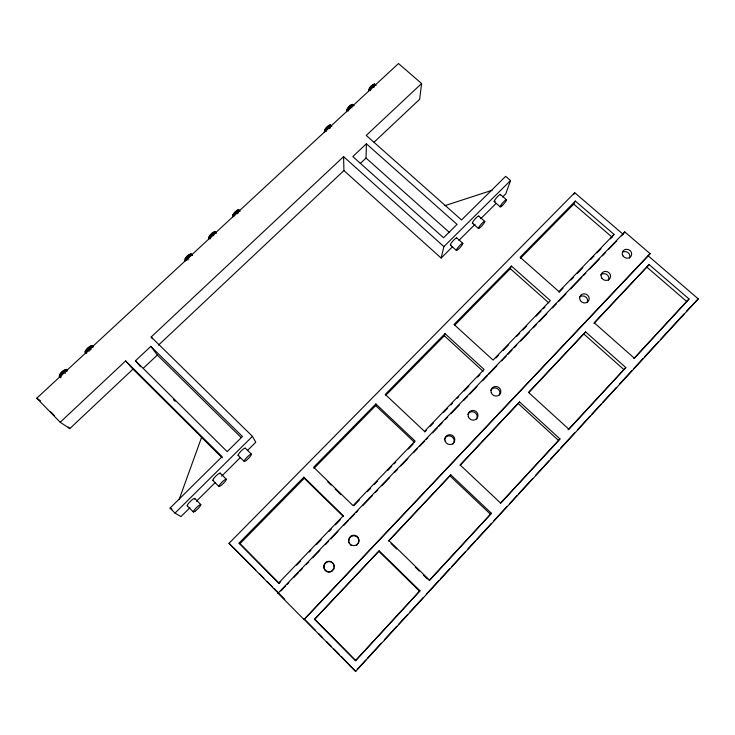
<?xml version="1.0" encoding="UTF-8"?>
<svg xmlns="http://www.w3.org/2000/svg" width="735" height="735" viewBox="0 0 735 735"><rect width="100%" height="100%" fill="white"/><g stroke="black" fill="none" stroke-linecap="round" stroke-linejoin="round"><path stroke-width="1.1" d="M360.279 163.501L366.039 158.062L366.397 143.794L457.051 224.386L443.536 237.745L352.809 156.564L366.397 143.794M60.022 376.862L59.269 376.256C59.958 372.847 63.394 369.953 66.766 369.328L67.491 369.953M93.042 346.314L92.38 345.625L90.818 345.946L87.731 348.068L85.398 350.962L84.994 352.46L85.673 353.131M313.974 468.406L375.714 405.591L375.87 403.947L415.137 441.11L353.057 505.634L313.652 467.23L375.87 403.947M330.805 126.328L330.392 124.932C327.314 125.657 324.208 129.103 324.337 132.309M221.648 457.225L132.98 369.145L69.807 428.606L60.206 422.248L36.75 398.223L398.499 63.541L421.614 83.524L419.63 99.317L374.152 142.121M152.476 338.771L151.18 336.988L343.585 156.656L343.916 170.584L441.129 258.058L443.894 246.592L510.54 180.534L505.689 176.317L461.525 219.958L366.232 135.424L421.614 83.524M215.805 232.729L215.465 231.791C212.158 231.92 208.887 235.512 208.611 238.765L208.905 239.105M385.82 395.301L444.326 335.776L445.006 333.635L484.089 369.439L424.499 431.381L385.25 394.41L445.006 333.635M510.54 180.534L505.809 193.783L502.575 196.998M179.239 499.24L201.656 437.178L222.365 457.749M314.534 619.339L379.141 550.846L419.961 590.811L355.51 660.701L314.534 619.339L379.141 550.846M353.048 105.142L352.607 104.388C349.511 105.077 346.543 108.569 346.552 111.757M376.054 85.425L374.538 84.102C371.432 84.755 368.593 88.301 368.492 91.462M388.87 540.528L388.594 541.144L450.803 474.856L491.43 513.296L429.663 580.292L388.87 540.528L450.803 474.856M454.873 325.045L510.283 268.67L511.45 266.07L550.331 300.578L493.075 360.095L454.019 324.475L511.45 266.07M191.899 254.852L191.495 253.961C188.188 254.181 184.761 257.682 184.577 260.989L184.908 261.311M239.38 210.293L238.636 209.778L237.148 210.274L234.401 212.571L232.517 215.438L232.591 217.192M573.906 194.233L574.706 192.699L623.087 234.281L621.507 235.935M520.481 258.297L573.741 204.1L575.349 201.078L614.019 234.382L610.537 238.838M623.087 234.281L624.759 231.902L650.126 253.676L304.014 619.568L278.014 593.255L624.759 231.902M460.101 465.319L519.581 401.944L559.987 438.951L500.737 503.209L460.138 464.961L519.581 401.944M528.787 392.49L585.63 331.908L625.807 367.573L568.918 429.268L528.538 392.444L585.63 331.908M593.999 323.345L649.115 264.6L689.053 298.989L634.388 358.267L594.238 322.784L649.115 264.6M357.21 669.328L365.745 660.039M367.298 658.349L381.272 643.153M384.377 639.781L396.799 626.266M398.352 624.575L407.668 614.451M410.001 611.915L423.195 597.564M426.3 594.183L438.721 580.678M440.274 578.987L449.59 568.862M451.924 566.327L465.117 551.976M467.451 549.44L475.214 540.997M476.767 539.315L491.513 523.274M493.846 520.738L507.04 506.387M509.373 503.852L517.137 495.408M518.689 493.718L532.664 478.522M535.769 475.15L548.962 460.799M550.515 459.109L559.059 449.82M560.612 448.129L574.586 432.933M577.692 429.562L590.113 416.056M591.666 414.365L600.982 404.232M602.535 402.541L616.509 387.345M619.614 383.973L632.036 370.458M633.588 368.777L642.904 358.643M644.457 356.953L658.431 341.757M660.756 339.23L684.046 313.9M686.38 311.364L698.25 298.869L648.288 255.936M304.363 619.55L355.666 671.459L698.25 298.869M355.51 660.701L419.961 590.811M429.056 580.586L491.43 513.296M500.36 503.273L559.987 438.951M568.036 429.874L625.807 367.573M633.818 358.542L689.053 298.989M304.014 619.568L650.126 253.676M280.917 590.931L285.676 585.97M287.266 584.316L288.855 582.662M293.614 577.692L298.382 572.73M299.972 571.077L302.351 568.587M306.32 564.452L308.7 561.972M312.669 557.828L319.817 550.386M325.375 544.589L328.554 541.282M330.934 538.801L338.072 531.35M343.631 525.562L348.399 520.591M349.989 518.938L354.748 513.976M356.337 512.323L357.927 510.669M362.686 505.698L372.213 495.767M375.392 492.459L377.772 489.979M381.741 485.835L389.679 477.566M394.447 472.596L397.617 469.288M400.796 465.981L407.943 458.53M413.502 452.742L417.471 448.598M419.85 446.117L424.61 441.156M426.199 439.502L427.788 437.839M432.557 432.878L437.316 427.917M438.905 426.263L442.075 422.947M445.254 419.639L447.633 417.158M450.812 413.842L459.55 404.746M463.519 400.603L467.488 396.468M469.867 393.988L477.015 386.536M482.564 380.748L487.333 375.778M488.922 374.124L496.86 365.846M501.619 360.885L506.387 355.924M507.977 354.27L511.946 350.126M514.325 347.646L516.705 345.165M520.674 341.022L529.411 331.926M533.38 327.782L536.55 324.475M539.729 321.167L546.877 313.716M552.435 307.928L556.404 303.785M558.784 301.304L565.932 293.862M570.691 288.892L581.808 277.306M583.397 275.653L585.777 273.172M589.746 269.028L599.273 259.106M602.452 255.789L605.622 252.482M608.8 249.174L616.738 240.896M278.583 583.048L343.309 515.768L303.877 477.171L239.031 543.119L278.583 583.048L279.199 583.324L280.779 581.679M614.019 234.382L558.967 291.602L520.114 257.259L575.349 201.078M296.637 565.197L300.597 561.071M309.316 552.013L310.905 550.359M316.454 544.598L321.204 539.646M329.133 531.405L331.513 528.934M335.472 524.818L340.231 519.875M353.866 505.698L359.387 499.947M367.289 491.743L370.449 488.453M374.391 484.347L377.551 481.067M387.823 470.391L391.764 466.284M394.135 463.822L395.715 462.177M408.357 449.048L413.088 444.115M424.747 432.005L426.318 430.361M430.269 426.263L433.42 422.983M443.674 412.326L447.615 408.219M450.766 404.939L452.347 403.304M457.078 398.379L458.658 396.744M464.18 391.002L468.912 386.086M477.585 377.064L479.955 374.602M495.969 357.945L498.339 355.483M503.08 350.558L508.602 344.807M516.503 336.602L519.663 333.322M522.815 330.033L526.765 325.936M536.238 316.078L540.978 311.153M543.349 308.691L544.929 307.055M559.032 292.383L562.992 288.267M570.92 280.026L573.3 277.554M577.26 273.438L582.8 267.669M590.729 259.427L593.898 256.138M597.068 252.84L601.028 248.724M239.031 543.119L239.95 543.716L304.281 478.274L303.877 477.171M278.014 593.255L278.537 593.411L229.017 543.312L574.706 192.699M189.915 507.701L180.966 516.586L174.994 513.122L170.042 508.087L222.053 456.674L125.63 360.922L60.206 422.248M196.42 501.233L215.116 482.647M221.621 476.188L240.327 457.602M247.64 450.334L255.771 442.25L252.445 436.351L151.18 336.988M441.129 258.058L452.448 246.804M458.916 240.382L475.086 224.313M480.745 218.69L496.107 203.42M174.994 513.122L252.445 436.351M143.334 368.226L157.318 355.033L150.813 346.378L135.488 360.784L140.55 366.71M158.494 345.128L343.916 170.584M444.969 205.625L492.312 190.218M229.017 543.312L255.789 569.974M170.042 508.087L172.018 509.254M36.75 398.223L40.498 400.805M573.741 204.1L612.126 237.185M646.947 267.2L686.563 301.359M374.041 84.084L375.557 85.407M500.37 194.435L506.369 199.69M373.371 84.332L374.887 85.655M372.59 84.819L374.106 86.151M371.745 85.526L374.023 87.52M370.89 86.39L372.406 87.722M370.091 87.364L371.607 88.696M369.402 88.375L370.918 89.698M368.869 89.348L370.385 90.681M494.141 201.565L500.131 206.811M352.607 104.388L354.123 105.73M478.807 216.136L484.815 221.446A4.777 0.799 -48.5 0 1 480.212 227.482A4.777 0.799 -48.5 0 1 479.771 225.911A4.777 0.799 -48.5 0 1 484.815 221.446M352.074 104.398L353.59 105.73M351.385 104.655L352.901 105.996M350.586 105.169L352.102 106.511M349.722 105.886L352.001 107.898M348.859 106.759L350.384 108.1M348.059 107.733L349.584 109.074M347.379 108.734L348.895 110.075M346.856 109.699L348.372 111.04M472.394 223.146L478.393 228.456M510.283 268.67L548.87 302.949M583.893 334.058L623.749 369.466M330.392 124.932L331.908 126.282M456.802 237.975L462.82 243.34A4.787 0.808 -48.2 0 1 458.282 249.33A4.787 0.808 -48.2 0 1 457.666 247.915A4.787 0.808 -48.2 0 1 462.82 243.34M329.831 124.959L331.347 126.319M366.039 158.062L449.636 232.655M329.115 125.244L330.64 126.604M328.297 125.768L330.575 127.807M327.424 126.503L329.703 128.533M326.551 127.385L328.076 128.735M325.752 128.359L327.277 129.718M325.081 129.36L326.597 130.711M324.567 130.315L326.092 131.666M450.362 245.021L456.371 250.396M343.585 156.656L443.894 246.592M374.538 84.102L374.933 84.902M444.326 335.776L483.106 371.322M518.313 403.598L558.398 440.329M238.636 209.778L240.161 211.193M237.965 209.898L239.491 211.322M237.148 210.274L238.673 211.698M236.238 210.871L238.526 213.003M235.301 211.652L237.589 213.793M234.401 212.571L235.926 213.995M233.601 213.545L235.126 214.969M232.958 214.528L234.483 215.952M214.951 231.681L216.476 233.114M214.243 231.828L215.768 233.271M213.398 232.232L214.923 233.666M212.461 232.848L213.995 234.29M211.515 233.647L213.802 235.806M210.605 234.566L212.13 236.008M209.806 235.549L211.331 236.992M209.172 236.523L210.697 237.965M208.74 237.423L210.274 238.866M375.714 405.591L414.669 442.479M450.05 475.977L490.346 514.123M190.953 253.878L192.478 255.33M190.209 254.053L191.743 255.504M189.336 254.475L190.861 255.927M188.38 255.109L189.906 256.57M187.407 255.927L188.941 257.379M186.497 256.855L188.794 259.042M185.698 257.838L187.995 260.025M185.073 258.803L186.598 260.263M327.819 481.903L331.081 485.082M335.151 489.051L340.856 494.609M391.02 543.505L396.689 549.027M415.303 567.172L419.345 571.123M423.397 575.064L427.439 579.005M304.281 478.274L343.401 516.576L343.309 515.768M378.938 551.379L419.428 591.023M150.813 346.378L242.449 436.517L227.17 451.612L135.488 360.784M157.318 355.033L241.218 437.601M245.334 448.185L251.416 454.175A5.117 0.91 -45.2 0 1 246.409 460.266A5.117 0.91 -45.2 0 1 245.545 458.906A5.117 0.91 -45.2 0 1 251.416 454.175M238.076 455.378L244.167 461.396M173.478 399.693L175.114 401.31M220.197 473.12L226.288 479.202A5.191 0.919 -44.9 0 1 221.308 485.265A5.191 0.919 -44.9 0 1 220.234 484.099A5.191 0.919 -44.9 0 1 226.288 479.202M91.691 345.661L93.226 347.186M90.818 345.946L92.353 347.48M89.817 346.47L91.351 348.004M88.77 347.196L91.067 349.492M87.731 348.068L90.028 350.365M86.776 349.033L89.082 351.33M85.986 350.016L87.52 351.55M85.398 350.962L86.932 352.497M85.058 351.799L86.592 353.333M212.847 480.424L218.938 486.515M239.95 543.716L279.199 583.324M314.865 619.32L355.501 660.342M194.72 498.413L200.811 504.568M66.031 369.393L67.565 370.936M65.121 369.705L66.655 371.258M64.092 370.256L65.626 371.809M63.008 371L65.314 373.334M61.951 371.892L63.486 373.444M60.996 372.865L62.53 374.418M259.822 574.053L263.847 578.123M267.071 581.385L272.703 587.09M274.32 588.717L284.785 599.31M304.115 618.87L315.388 630.272M318.613 633.533L322.637 637.603M326.662 641.683L331.494 646.57M333.91 649.014L339.552 654.72M341.159 656.346L355.666 671.459M60.206 373.858L61.74 375.41M59.627 374.786L61.161 376.338M59.305 375.613L60.84 377.156M187.26 505.818L193.36 511.992M59.269 376.256L60.803 377.808M68.236 426.998L69.807 428.606M50.504 411.6L54.39 415.569M125.63 360.922L132.98 369.145M201.656 437.178L202.649 438.354M450.996 244.948A4.787 0.845 -48.3 0 1 452.769 241.135A4.787 0.845 -48.3 0 1 456.793 238.315M472.972 223.128A4.777 0.827 -48.6 0 1 474.883 219.186A4.777 0.827 -48.6 0 1 478.77 216.503M495.215 201.243A4.768 0.818 -48.9 0 1 494.609 200.352A4.768 0.818 -48.9 0 1 498.514 195.675A4.768 0.818 -48.9 0 1 500.462 194.968M330.484 571.922A5.264 5.136 -76.4 0 1 324.062 567.889A5.264 5.136 -76.4 0 1 328.618 561.65A5.264 5.136 -76.4 0 1 334.25 566.768M334.094 568.127A5.264 5.136 -76.4 0 1 333.589 569.404M332.78 570.516A5.264 5.136 -76.4 0 1 331.724 571.371M348.702 541.043A5.182 5.099 -82.4 0 1 355.06 535.916A5.182 5.099 -82.4 0 1 358.267 543.45M357.467 544.543A5.182 5.099 -82.4 0 1 356.429 545.388M351.321 545.48A5.182 5.099 -82.4 0 1 350.246 544.681M349.419 543.624A5.182 5.099 -82.4 0 1 348.895 542.375M444.39 439.594A4.989 4.879 34.7 0 1 451.529 436.489A4.989 4.879 34.7 0 1 452.861 444.197M467.901 414.237A4.961 4.805 31.7 0 1 474.534 412.353A4.961 4.805 31.7 0 1 476.638 418.95M490.658 390.395A4.934 4.741 29.9 0 1 497.228 388.549A4.934 4.741 29.9 0 1 499.359 395.053M622.582 252.179A4.768 4.355 26 0 1 629.509 258.16M600.66 274.908A4.796 4.41 26.4 0 1 608.516 280.237M579.382 297.206A4.823 4.474 26.8 0 1 587.256 302.599M238.847 455.287A5.108 0.946 -45.2 0 1 240.694 451.455A5.108 0.946 -45.2 0 1 245.343 448.515M187.6 505.836A5.255 0.965 -44.4 0 1 190.677 501.077A5.255 0.965 -44.4 0 1 194.61 499.203M213.683 480.267A5.182 0.956 -44.8 0 1 213.637 478.595A5.182 0.956 -44.8 0 1 218.378 473.9A5.182 0.956 -44.8 0 1 220.031 473.956M501.858 205.929A4.777 0.781 -48.8 0 0 506.516 199.828A4.777 0.781 -48.8 0 0 501.592 204.192A4.777 0.781 -48.8 0 0 501.858 205.929M332.633 570.195A5.292 5.173 -76.3 0 0 330.236 561.393A5.292 5.173 -76.3 0 0 323.951 567.999A5.292 5.173 -76.3 0 0 332.633 570.195M357.486 544.056A5.218 5.136 -82.3 0 0 355.06 535.365A5.218 5.136 -82.3 0 0 348.859 541.879A5.218 5.136 -82.3 0 0 357.486 544.056M468.324 416.626A4.998 4.833 31.5 0 0 476.703 418.674A4.998 4.833 31.5 0 0 474.103 410.553A4.998 4.833 31.5 0 0 468.324 416.626M623.078 256.028A4.796 4.373 25.9 0 0 631.227 255.918A4.796 4.373 25.9 0 0 626.542 249.284A4.796 4.373 25.9 0 0 623.078 256.028M601.91 278.225A4.823 4.438 26.3 0 0 610.114 278.115A4.823 4.438 26.3 0 0 605.438 271.399A4.823 4.438 26.3 0 0 601.91 278.225M580.466 300.725A4.851 4.502 26.7 0 0 588.735 300.606A4.851 4.502 26.7 0 0 584.059 293.798A4.851 4.502 26.7 0 0 580.466 300.725M445.079 440.991A5.026 4.906 34.4 0 0 453.513 443.058A5.026 4.906 34.4 0 0 450.941 434.826A5.026 4.906 34.4 0 0 445.079 440.991M491.237 392.591A4.97 4.768 29.8 0 0 499.57 394.621A4.97 4.768 29.8 0 0 496.943 386.601A4.97 4.768 29.8 0 0 491.237 392.591M194.977 511.294A5.264 0.919 -44.5 0 0 200.885 504.835A5.264 0.919 -44.5 0 0 195.391 508.712A5.264 0.919 -44.5 0 0 194.977 511.294"/></g></svg>
